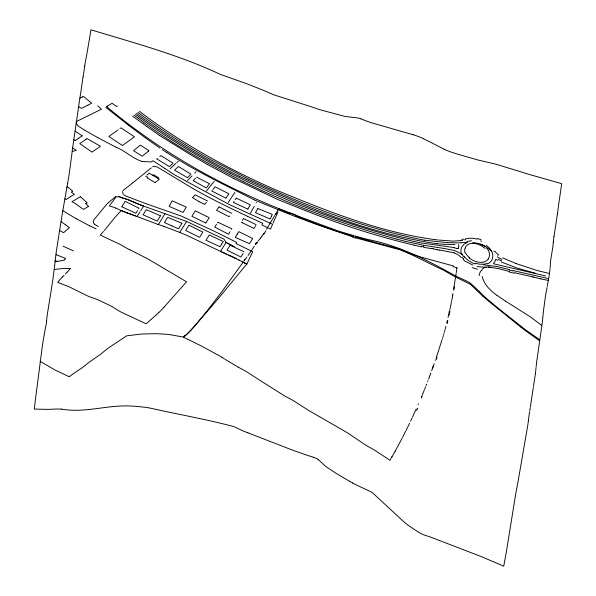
<?xml version="1.0" encoding="UTF-8"?>
<svg xmlns="http://www.w3.org/2000/svg" width="596" height="596" viewBox="0 0 596 596"><rect width="100%" height="100%" fill="white"/><g stroke="black" fill="none" stroke-linecap="round" stroke-linejoin="round"><path stroke-width="0.89" d="M458.25 248.502L458.89 245.053L458.376 244.74M46.562 321.117L46.302 323.606A11.95 1.266 -73.7 0 1 46.183 324.336L45.318 328.716A41.69 4.418 -73.7 0 0 44.387 333.693L43.21 340.696A86.979 9.223 -73.7 0 0 42.405 345.591L36.438 391.796A56.233 5.96 -73.7 0 1 35.812 396.213L34.3 409.079L45.832 409.34A72.466 53.975 9.5 0 0 51.688 409.243L55.651 409.05A48.492 36.118 9.5 0 1 61.753 409.147M553.312 242.162L553.081 244.71A45.646 4.843 -73.7 0 1 552.537 248.905L550.734 259.781A35.261 3.74 -73.7 0 0 550.518 262.143L550.078 268.401M542.829 317.489L543.477 310.814A53.118 5.632 -73.7 0 1 543.641 309.555L544.319 304.727A105.917 11.227 -73.7 0 0 544.58 302.641L545.303 297.151A40.781 4.321 -73.7 0 1 545.534 295.698L547.024 287.57M542.792 317.862L542.397 321.661A63.66 6.75 -73.7 0 1 541.838 325.915L536.877 360.371A73.8 7.822 -73.7 0 0 536.661 362.048L536.191 366.324M549.996 269.161L549.788 271.106A53.975 5.722 -73.7 0 1 549.162 275.516L548.655 278.541M535.64 371.368L535.983 368.254M536.065 367.479L536.109 367.091M76.221 122.776L77.16 121.167L101.417 109.232L97.714 105.835M535.558 372.135L535.424 373.32M528.399 420.716L528.734 417.893A64.1 6.794 -73.7 0 1 529.285 413.937L529.598 412.007M456.946 267.835L456.26 272.618M83.015 77.122L81.175 89.609A21.434 2.272 -73.7 0 1 81.086 90.54L80.095 96.753A47.188 5.006 -73.7 0 0 79.864 98.206L72.682 147.391M84.714 65.985L84.438 68.078A80.974 8.582 -73.7 0 1 83.023 77.1M452.96 293.649L452.811 294.662M530.373 406.919L533.331 387.445M553.997 236.493L557.402 214.18M530.239 407.813L530.112 408.714A91.59 9.707 -73.7 0 1 529.755 411.046M533.472 386.513L535.148 375.428A58.706 6.221 -73.7 0 0 535.424 373.32M456.126 273.504L453.66 288.993M46.548 321.17A89.072 9.439 -73.7 0 1 47.889 310.836L51.532 288.166A84.729 8.985 -73.7 0 1 51.733 286.788L52.724 280.567A80.959 8.582 -73.7 0 0 53.335 276.186L54.892 263.507A38.688 4.105 -73.7 0 0 54.944 262.531L56.397 250.946A51.569 5.468 -73.7 0 0 56.627 249.515L59.242 232.604A79.588 8.441 -73.7 0 0 59.496 231.106L62.476 212.66A92.022 9.752 -73.7 0 0 62.789 210.746L67.579 183.605M452.64 295.735L451.842 300.034M548.558 279.055L547.225 286.482M451.686 300.838L451.433 302.06M122.463 191.495L123.186 194.177M451.269 302.872L450.122 308.408M449.958 309.182L449.697 310.367M446.993 321.982L447.291 320.641M446.881 322.473L446.769 322.972M449.429 311.581L448.944 313.66M448.036 317.437L448.758 314.442M445.912 326.459L445.1 329.432M444.854 330.311L444.467 331.659M444.206 332.568L443.945 333.484M443.67 334.408L443.394 335.347M443.111 336.286L442.821 337.247M442.374 338.699L442.523 338.215M442.076 339.675L436.145 358.047M435.363 360.349L435.52 359.88M434.193 363.709L431.66 370.764M430.819 373.081L430.178 374.817M430.059 375.137L429.053 377.857M428.956 378.11L428.807 378.512M428.353 379.719L428.196 380.121M427.585 381.731L427.742 381.328M426.483 384.569L426.647 384.159M426.326 384.971L426.162 385.381M425.678 386.61L425.514 387.02M425.276 387.638L424.523 389.508M424.188 390.343L422.244 395.081M421.707 396.37L421.886 395.945M278.019 211.848L273.065 223.12M271.456 216.244L270.249 218.993L255.505 212.75L257.748 208.689M271.5 216.132L272.275 214.374L257.83 208.533M418.452 403.932L418.131 404.639M416.202 408.945L412.492 417.096M412.067 418.019L410.592 421.148M409.579 423.272L406.032 430.558M403.544 435.512L402.933 436.689M402.531 437.457L402.129 438.224M401.801 438.842L395.148 451.209M256.384 202.335L256.131 202.811M250.454 213.174L254.194 206.38M247.929 208.98L250.253 204.778L236.403 198.2M277.55 210.619L278.548 208.779L290.192 213.569M395.126 451.261L391.632 457.527M255.714 225.534L255.468 225.951M242.445 220.326L243.451 218.546L256.153 224.67M255.11 226.592L253.985 228.454L242.416 222.8M276.127 213.152L275.568 214.106M275.129 214.858L275.352 214.485M164.012 226.435L179.694 232.388L186.704 221.474M274.689 215.596L266.509 229.259M220.527 251.37L226.018 242.475L233.975 246.722M143.591 206.082L140.76 210.701M231.568 229.318L231.851 228.842L218.955 222.74L217.845 222.241L217.421 222.911M390.685 459.129L389.993 460.261L376.59 451.47A75.163 55.048 41.4 0 0 372.262 448.833L368.134 446.508A65.411 47.911 41.4 0 1 364.193 444.087L348.384 433.463A70.119 51.36 41.4 0 0 345.501 431.675L310.71 411.627A53.595 39.254 41.4 0 1 308.236 410.175L293.686 400.847A67.02 49.088 41.4 0 0 289.693 398.605L285.789 396.571A47.822 35.03 41.4 0 1 284.411 395.796L260.228 380.568A66.201 48.485 41.4 0 0 258.098 379.153L247.407 372.284A44.685 32.728 41.4 0 0 244.695 370.637L238.258 367.158M157.94 224.387L158.372 224.528L165.04 213.673M205.873 223.075L209.189 217.682L195.287 210.813L191.934 216.303L205.56 222.926M138.756 208.66L139.024 208.22L125.138 201.314L121.8 206.745M137.125 216.43L140.038 211.848M160.451 215.849L157.202 221.116L143.077 214.806M199.593 237.342L202.864 232.067L199.682 230.57M181.951 223.262L178.569 228.827L171.916 225.906M221.6 244.196L220.058 246.714L205.993 240.255L209.256 235.003L223.299 241.514L221.667 244.084M230.101 231.717L228.544 234.213L214.776 227.128L216.504 224.334M243.131 253.501L240.911 257.01L227.024 250.111L230.041 245.351M234.079 246.55L226.048 242.401L224.007 239.197L186.757 221.503M137.505 210.664L135.851 213.249L122.009 206.849M143.167 214.657L146.296 209.665L160.488 215.782M226.107 197.969L228.879 193.782L215.067 186.809L213.003 189.446M234.899 192.352L228.238 202.446M264.08 233.11L261.599 236.761M236.187 198.14L235.1 199.787M233.967 201.478L233.364 202.372L247.839 209.144M254.291 246.319L248.778 254.455M255.446 244.643L256.913 242.557M231.613 213.286L219.09 206.901M248.495 254.865L248.085 255.438M219.023 206.991L218.471 207.743M246.968 256.995L243.891 261.145M243.086 262.225L221.623 292.025L206.171 312.148M229.207 216.586L229.676 215.953M218.099 208.25L216.571 210.306L228.581 216.452M206.469 191.003L211.789 184.253A37.19 4.805 -61.8 0 1 213.07 182.704L214.18 181.46M257.919 241.186L260.452 238.258M212.265 190.377L211.759 191.011L225.988 198.163M206.007 312.349L194.713 326.094L187.576 333.522M217.547 299.475L244.39 266.919A78.948 12.076 -60.5 0 1 246.863 264.103L252.682 251.654L235.941 243.526L236.649 242.378L213.293 230.779L181.266 216.057L144.91 203.318L125.89 196.054L123.797 194.803M217.473 299.565L190.988 330.206M65.061 259.111L65.612 258.44L56.054 254.641M64.882 259.327L64.152 260.191L55.204 261.808M206.387 202.424L204.629 204.391L198.937 201.56M104.293 230.488L105.403 229.199A47.941 7.964 -59.8 0 0 107.049 227.21L114.231 218.255A58.706 9.752 -59.8 0 1 114.79 217.592L121.219 210.53L126.143 212.504M196.024 171.715L194.81 173.056M103.458 231.434L100.225 235.077L119.9 244.3A47.27 34.687 40.7 0 1 121.577 245.232L124.84 247.154A51.874 38.069 40.7 0 0 128.721 249.225L129.921 249.813M98.325 226.592L94.838 224.461M187.613 180.491L191.994 175.954M164.161 307.007L186.57 281.826L148.888 259.513A68.086 49.967 40.7 0 0 147.398 258.671L130.159 249.925M164.079 307.096L162.142 309.182A94.637 15.72 -59.8 0 1 159.005 312.349M67.288 272.007L70.626 268.416L62.215 268.572L54.147 269.526M67.072 272.238L65.381 274.011M106.706 204.279L93.892 219.79L93.296 221.056L93.512 222.77M96.15 228.931L89.869 225.891M62.535 276.864L64.04 275.359M190.355 174.792L187.509 177.668L174.539 170.143L178.45 166.507L190.936 174.188M107.094 203.884L108.33 202.722M195.436 178.152L193.208 180.715L206.246 187.904L209.531 183.762L196.494 177.124M190.854 330.34L187.308 333.775M178.279 161.24L178.256 161.27A27.826 5.431 -58.3 0 1 177.966 161.546L176.803 162.619M170.084 168.728L175.887 163.431M158.789 312.565L158.715 312.632A97.737 16.234 -59.8 0 1 157.918 313.384L156.346 314.807M187.598 333.529L187.33 333.782A60.33 9.223 -60.5 0 1 185.065 335.675L183.419 336.822M156.063 315.068L151.198 319.367M108.412 202.647L115.743 196.561M172.482 163.796L169.316 166.627L156.718 158.804L157.12 158.514M150.915 319.612L146.154 323.807L121.584 312.341A55.741 40.901 40.7 0 1 116.928 309.682L113.724 307.625A37.228 27.319 40.7 0 0 113.188 307.29A32.676 23.982 40.7 0 0 110.208 305.644L99.659 300.608A45.654 33.503 40.7 0 0 95.04 298.678L90.853 297.233A41.459 30.426 40.7 0 1 90.257 297.017A35.618 26.142 40.7 0 1 87.083 295.698L69.039 286.765A52.731 38.695 40.7 0 0 67.303 286.043L57.678 282.415L60.054 279.599A41.824 6.943 -59.8 0 1 62.535 276.849M59.488 231.159L60.084 230.652L63.556 232.693L69.456 227.679L65.62 224.826M123.074 190.541L132.684 182.89M146.921 175.097L149.179 173.22M135.128 180.916L151.317 167.856M148.225 151.302L142.213 156.204L133.579 150.699L140.321 145.104L148.97 150.699L148.329 151.22M134.83 181.162L132.789 182.808M157.061 181.08L159.303 179.277L149.276 173.25M145.573 176.192L147.979 177.511M156.554 181.489L155.303 182.473M147.294 178.062L155.139 182.592M152.822 175.209L153.5 174.673L154.543 175.306L158.804 178.01L158.171 178.502M66.871 187.278L67.445 186.824L72.809 191.189L71.282 192.128L74.366 194.274L70.537 196.643M159.803 156.51L160.883 155.653L173.138 163.215M120.928 127.827L134.465 136.827L122.456 145.536L108.859 136.469L118.105 129.824M184.872 335.824L184.663 335.973M120.347 128.252L119.952 128.535M184.373 336.181L183.516 336.762M86.733 138.853L87.091 138.607L100.448 146.258L98.273 147.778M78.724 138.183L75.275 140.656L73.889 139.717M86.591 138.95L85.444 139.702M82.166 135.925L78.828 138.108M97.647 148.195L92.075 152.122L79.789 143.621L85.302 139.792M70.373 196.755L66.268 199.436L64.927 198.878M107.049 106.215L112.115 103.294L116.466 106.431L117.375 105.984M85.921 203.556L87.21 202.819L80.43 196.755M80.326 196.814L71.952 201.739L73.599 202.565A24.808 17.656 49.3 0 1 74.478 203.057L83.567 209.39L88.484 206.358M88.037 105.082L91.642 103.212L83.559 96.478L82.628 96.902M87.858 105.172L81.473 108.353L78.605 106.691M458.138 248.659L456.812 248.271M152.665 166.791L154.319 166.336L157.299 167.022L180.275 180.879A48.365 35.455 41 0 1 182.085 181.922C202.968 195.078 225.333 205.754 247.601 216.363M82.553 96.932L79.886 98.072M467.182 242.311L461.244 242.758M465.491 239.793L464.82 239.965M72.585 151.429L76.288 150.326L72.652 147.957M486.776 267.142L485.286 267.366A8.486 5.304 20.5 0 0 481.814 270.308M462.72 240.359L460.395 240.642M460.142 240.672L453.131 241.119L439.245 240.069M461.036 242.766L457.452 242.9M119.163 196.777L121.428 197.522M118.82 196.792L118.418 196.524M456.856 242.915L447.402 242.587M118.336 196.799L116.19 196.777L109.329 205.97L111.601 206.596A29.509 22.201 21 0 1 115.728 208.086M142.086 161.456C132.647 158.566 125.041 150.602 115.594 146.996M455.024 244.665L444.795 244.33M142.161 161.464L151.123 161.97L152.993 160.734L164.757 168.377M485.39 267.224L484.876 267.202M484.734 267.194L477.165 266.613M444.527 244.315L437.553 243.764M488.497 267.127L490.821 267.313M488.645 267.135L489.659 267.209M61.753 409.139C84.669 413.244 107.101 404.87 130.047 406.01A78.732 58.646 9.5 0 1 136.342 406.375L144.374 407.202A71.244 53.066 9.5 0 1 150.416 408.141C178.003 414.429 205.933 419.159 233.282 426.46A22.439 16.718 9.5 0 1 234.943 427.094L242.393 430.625A55.733 41.511 9.5 0 0 247.884 432.793M447.186 242.579L424.568 240.218M489.837 267.224L498.666 268.684L509.319 271.441M438.157 239.965L434.402 239.562M437.337 243.742L436.793 243.682M483.647 264.848L496.662 266.479L509.64 269.668M436.585 243.66C367.576 233.334 302.06 205.985 239.361 176.252M434.208 239.54C378.475 231.889 325.617 210.582 273.959 189.126C226.532 168.132 180.677 142.928 139.442 111.318M443.461 248.331L454.167 250.387L462.831 254.417M443.007 248.271L437.658 247.474M439.431 250.067L439.982 250.149A82.151 70.887 -21.9 0 0 441.621 250.395L454.264 252.801M424.546 240.218C363.359 228.261 304.623 205.426 248.338 178.986M437.464 247.444L423.912 245.336M431.504 248.629L423.629 247.333M437.248 249.709L432.942 248.882M493.861 263.857L545.593 275.926M423.682 245.299L405.526 241.343M454.13 247.564L419.301 242.669M548.327 280.366L542.42 279.233A47.605 35.753 -2.9 0 1 540.788 278.839M419.1 242.632C353.473 227.836 290.088 203.653 230.19 173.138M548.64 278.608L513.037 270.569M514.452 272.722L532.541 276.835M421.618 246.93L414.309 245.194M414.22 245.172C377.149 236.396 340.666 224.655 305.286 210.515M540.773 278.876L533.971 277.162M535.402 273.229L517.626 268.252L501.348 262.031M405.302 241.291L396.347 239.033M549.467 273.504L537.413 270.599L516.017 263.551M354.978 236.798L367.576 240.262M355.186 236.031L356.274 236.329M353.808 236.493C331.085 230.041 308.929 221.719 286.914 213.234A36.952 27.788 18.4 0 1 285.879 212.861L254.231 199.891M354.27 235.785L338.327 231.01L301.457 217.421A77.838 58.49 17.2 0 1 299.781 216.773L295.355 214.94A59.429 44.655 17.2 0 0 290.394 213.092C224.245 188.031 160.913 152.181 106.997 106.915M422.713 257.591L453.459 265.965M367.657 239.45C398.441 245.351 426.453 259.737 453.578 274.845A56.203 41.921 33.1 0 0 455.672 275.963L466.228 280.88A37.056 27.654 32.7 0 1 469.141 282.422L470.594 283.398M367.561 239.421L356.609 236.433M367.672 240.292L400.564 249.329L443.007 270.003A64.897 48.351 33.8 0 1 444.385 270.718L454.711 276.596L470.311 284.247M396.146 238.974C343.609 224.491 292.189 205.836 243.332 181.653M413.103 134.741L370.772 122.56A38.606 28.757 9.5 0 1 369.08 122.001L360.818 118.835M421.014 257.1L409.795 253.486M119.543 196.859L121.197 197.44M124.333 198.52L122.56 197.954M124.616 198.61L121.48 197.604M124.341 198.461L127.209 199.407A40.208 30.254 21.1 0 1 128.915 200.04L135.583 202.864M124.907 198.699L127.201 199.459A39.828 29.964 20.9 0 1 128.624 199.98L132.528 201.59M355.402 237.774L399.305 249.605L407.575 252.682M122.523 197.879L121.331 197.552M157.769 224.334L135.709 216.013M158.372 224.528L161.799 225.653A76.698 57.708 21.8 0 1 164.012 226.435M313.153 457.184L309.764 456.104A83.202 61.977 9.5 0 1 308.072 455.567L292.986 450.308L247.876 432.8M135.568 215.961L133.653 215.268M135.076 215.789L133.087 215.059M143.286 205.97L186.429 221.369M143.547 206.022L141.915 205.464M352.579 236.806L317.005 224.275L295.229 215.61M143.211 205.903L141.617 205.352M129.682 213.808L127.842 213.13M129.541 213.755L130.114 213.964M127.559 213.025L127.984 213.182M129.973 213.912L133.37 215.163M127.276 212.921L127.7 213.077M130.397 214.068L130.822 214.225M126.71 212.712L127.417 212.973M131.954 214.642L132.521 214.851M127.134 212.869L126.426 212.608M126.568 212.66L125.86 212.4M141.848 205.397L140.88 205.076M68.808 376.523L55.324 370.153L40.074 361.325M480.741 240.926L481.59 241.261M141.505 205.27L140.313 204.86M125.436 212.236L121.442 210.626M140.604 204.927L139.755 204.637M515.927 263.514L502.681 257.867M57.246 261.421L55.041 260.564M139.196 204.413L140.038 204.704M181.81 223.209L167.677 217.331L164.436 222.539L171.857 225.884M63.064 246.17L73.427 250.909M305.234 210.5L278.332 199.779L260.683 191.435M139.479 204.48L138.071 203.959M138.92 204.257L135.851 203.027M137.795 203.847L136.961 203.497M472.881 265.093L464.686 260.951L463.025 259.156M169.8 206.663L183.009 212.422L186.28 207.147L172.169 200.807L169.13 206.372M115.728 208.086L121.368 210.597M179.694 232.388L186.645 235.316A80.676 60.382 30.6 0 1 189.439 236.597L221.995 252.071M136.134 203.102L135.292 202.789M132.804 201.709L133.362 201.947M135.016 202.67L134.465 202.431M133.37 201.902L134.472 202.379M254.157 199.854C224.729 184.79 194.683 170.724 166.954 152.591M225.258 253.591L234.757 257.956M228.626 255.095L230.026 255.729M226.383 254.097L224.744 253.36M230.302 255.855L232.261 256.757M224.282 253.144L224.983 253.464M242.252 222.725L241.313 222.293M223.82 252.928L224.513 253.248M224.051 253.039L222.226 252.183M444.065 149.224L433.061 143.532A86.204 64.219 9.5 0 0 431.497 142.697L423.577 138.764M198.922 237.029L185.706 230.429L188.984 225.132L199.585 230.525M222.911 252.503L221.764 251.966M247.794 216.452L262.776 223.284L261.964 224.975L270.495 229.065L272.566 224.297L229.669 204.733L186.608 181.422M233.088 257.152L233.923 257.546M234.206 257.681L235.308 258.224M247.981 178.815L211.245 159.922C185.766 145.782 161.151 130.032 137.967 112.361M207.52 200.986L195.063 194.788L193.991 196.084A21.627 2.734 -61.9 0 1 192.478 197.507M239.242 176.192C203.266 158.327 168.534 137.765 136.618 113.322M233.945 178.599L207.892 164.734M234.101 178.673L260.474 191.331M244.002 251.885L230.726 245.448M235.033 258.09L242.758 262.002M235.584 258.359L236.128 258.634M243.168 181.579C206.909 163.177 170.963 143.509 138.726 118.559M242.714 261.979L243.675 262.464M238.877 260.02L239.421 260.303M243.466 262.359L244.524 262.896M244.315 262.791L245.805 263.559M244.74 263.007L245.165 263.231M245.381 263.335L246.856 264.11L246.23 263.775M230.086 173.086C197.008 156.055 164.943 136.879 135.404 114.186M192.359 197.581L197.716 200.859A20.197 15.533 37.1 0 0 198.915 201.597M115.401 146.892L97.975 137.743M89.787 225.847L76.325 218.799M497.548 260.296L496.103 259.469M230.622 245.396L230.168 245.15M97.789 137.639L84.55 130.114M352.713 483.058L349.561 481.27M207.721 164.638L190.251 154.513M238.072 367.054L224.908 359.202M76.228 218.747L62.796 210.693M349.502 481.233L335.704 473.112L326.258 466.802A38.114 28.392 9.5 0 1 324.835 465.662L320.559 461.662A33.436 24.905 9.5 0 0 319.203 460.403L318.212 459.62M186.511 181.37L173.801 174.404L164.816 168.407M84.423 130.04L78.009 125.95L76.221 123.052M190.094 154.416L159.706 135.568M82.285 135.843L75.066 131.113M162.172 149.641L166.805 152.501M222.055 357.384L224.267 358.799M505.557 301.151L529.933 316.603L540.423 324.425M505.386 301.047L497.019 295.378M498.308 255.446L497.861 255.155M159.654 135.538L146.839 126.501M145.253 137.713L128.229 125.056M145.424 137.832L159.996 148.099M143.1 123.737L132.543 116.153M470.728 283.495L479.482 291.593M61.209 221.645L65.53 224.752M496.833 295.251C490.396 290.632 483.989 284.553 482.201 276.417M143.286 123.871L146.75 126.434M539.671 339.727L525.471 329.767L500.029 309.741M539.529 340.711L526.283 331.272A43.538 30.262 53.9 0 1 524.666 330.117L521.038 327.271M134.011 115.155L138.548 118.425M115.594 115.035L128.147 124.996M470.713 284.56L482.708 296.115M499.858 309.607L495.626 306.195M105.797 107.392L115.378 114.872M520.978 327.226L489.13 301.539M469.41 257.926L469 257.584M540.49 324.485L541.637 325.409M489.07 301.494L482.849 296.249M495.522 306.106L482.916 295.288M88.439 206.313L85.72 203.668M94.675 224.327L93.535 222.83M482.887 295.258L479.579 291.697M464.686 257.1L463.941 256.191M494.181 251.49L493.875 250.99M106.848 106.334L106.96 106.781M69.211 376.672A55.748 17.291 -51.7 0 0 70.499 375.785L75.103 372.47A64.77 20.093 -51.7 0 1 76.906 371.233A77.808 24.138 -51.7 0 1 78.046 370.488L81.496 368.239A26.38 8.18 -51.7 0 0 82.911 367.203L86.763 364.096A38.636 11.987 -51.7 0 1 90.182 361.519L100.471 354.337A40.312 12.509 -51.7 0 0 101.037 353.897L105.127 350.56A44.141 13.693 -51.7 0 1 109.955 346.939L126.68 335.824L140.954 334.088A52.53 32.08 -25.8 0 1 144.038 333.946L155.027 333.715A46.846 28.608 -25.8 0 1 156.793 333.723L165.919 334.229A74.82 45.698 -25.8 0 1 170.165 334.699L183.143 337.016L203.005 346.82A91.546 67.05 41.4 0 1 204.674 347.766L215.99 353.972A55.272 40.483 41.4 0 1 222.062 357.369M501.757 260.944A21.121 11.607 21.5 0 1 498.278 259.394M454.137 247.809A15.518 10.557 23.7 0 1 456.752 248.517M463.755 239.16A20.42 8.754 8.5 0 1 461.758 239.443M464.94 239.152A19.698 12.36 25.7 0 1 477.061 239.078M477.344 238.624A19.75 13.611 24.6 0 1 481.091 239.771M480.488 244.174A19.586 10.013 22.4 0 1 491.588 251.333M498.345 254.596A10.609 6.631 29.6 0 1 494.978 251.363M501.839 259.416A33.972 29.979 14.6 0 1 497.228 256.801M461.624 254.499A16.137 11.443 20.2 0 1 467.085 242.512M532.489 276.939A60.069 41.146 0.5 0 1 533.919 277.267M514.266 273.206A68.786 53.513 -1.5 0 1 509.088 271.91M486.731 267.068A10.586 6.712 21 0 1 488.474 267.038M477.508 269.198A19.452 11.957 27.6 0 1 472.285 267.485M463.591 258.731A18.349 14.669 4.8 0 1 462.034 257.196M454.234 253.009A10.594 6.861 25 0 1 461.185 257.584M439.416 250.119A81.078 69.754 -21.5 0 1 437.233 249.754M431.698 248.294A58.676 33.093 -1 0 1 433.15 248.554M423.838 246.722A65.545 55.003 -11.6 0 1 421.834 246.327M512.888 270.927A73.897 57.499 -1.6 0 1 509.468 270.018M479.102 275.65A24.563 15.31 18.5 0 1 481.456 270.375M475.124 263.961A15.965 9.461 26.4 0 1 464.642 257.114M487.021 263.484A16.748 11.041 24.1 0 1 475.236 263.186M463.42 256.384A16.003 12.397 9.5 0 1 462.377 254.522M486.224 245.343A16.152 11.421 19.4 0 1 491.715 260.176L491.357 260.825A16.777 10.959 23 0 1 487.55 263.819M466.698 241.864A16.166 9.931 22.3 0 1 471.682 240.814M472.568 242.639A16.211 9.335 18.5 0 1 485.092 246.2M482.723 262.225A12.792 8.269 25.4 0 1 469.32 257.979M469.208 257.457A12.792 8.456 22.5 0 1 465.64 252.95M465.096 252.95A12.754 8.463 23.7 0 1 465.163 247.988M465.29 248.04A12.777 8.158 27.8 0 1 473.068 243.347A12.777 8.158 27.8 0 1 485.025 248.42M486.321 247.698A12.747 9.484 19.1 0 1 488.139 258.977M488.228 259.029A12.777 8.329 27 0 1 487.789 259.625A12.799 8.329 25.6 0 1 483.021 262.136M495.604 259.536A19.765 12.874 19.2 0 1 493.533 263.425M290.371 213.077A56.344 39.992 20.9 0 1 295.46 215.156M355.313 238.013A76.832 62.491 12 0 1 352.482 237.037M409.728 253.62A83.053 66.789 4.3 0 1 407.508 252.816M422.653 257.748A65.344 51.74 3.9 0 1 420.947 257.248M453.116 266.65A44.842 30.485 4.4 0 1 456.64 267.708M456.856 267.522A61.164 7.703 -71.8 0 1 456.76 268.274M187.196 334.013A60.3 9.484 -61.6 0 1 184.976 335.846M244.04 260.266A98.705 8.612 -60.8 0 1 244.829 259.23M255.453 243.861A70.991 5.58 -61.8 0 1 256.563 242.311M256.377 243.734A35.939 2.928 -62.2 0 1 257.435 242.222M261.719 236.47A39.753 3.807 -64.9 0 1 260.556 238.02M265.995 230.831A86.226 9.879 -66.9 0 1 263.834 234.168M276.231 213.577A51.733 4.612 -67.2 0 1 275.583 214.672M277.349 211.2A36.2 2.92 -66.5 0 1 276.581 212.563M453.802 290.312A77.331 4.574 -75.3 0 1 454.457 286.4M452.692 294.96A54.311 5.208 -70.7 0 1 452.513 296.056M449.317 311.179A100.813 10.102 -68.6 0 1 449.034 312.408M449.064 315.128A63.005 2.123 -73.6 0 1 449.958 311.581M447.782 320.603A63.236 4.865 -68.5 0 1 447.164 323.613M437.024 357.302A95.099 6.474 -66.4 0 1 436.227 359.671M433.136 366.384A60.345 0.648 -70.7 0 1 432.294 368.715M417.774 408.238A79.506 3.934 -71 0 1 416.597 410.376M422.057 396.265A70.037 0.693 -65 0 1 421.283 398.135M405.585 431.333A83.298 6.184 -68.7 0 1 403.663 435.162M391.9 456.789A55.227 4.515 -66.6 0 1 390.946 458.428M67.586 183.568A74.269 7.875 -73.7 0 0 68.868 176.014L69.278 173.265A99.569 10.557 -73.7 0 0 69.576 171.104L71.662 155.616A93.661 9.931 -73.7 0 0 71.863 153.992L72.123 151.63A78.277 8.299 -73.7 0 1 72.682 147.391M84.714 65.977A33.175 3.516 -73.7 0 1 85.049 63.697L86.539 55.86A59.295 6.288 -73.7 0 0 86.845 54.214L90.979 29.8C134.495 43.046 178.673 54.81 219.984 74.224A35.872 26.723 9.5 0 0 221.637 74.858L246.737 83.716L264.274 90.696A64.241 47.851 9.5 0 1 265.913 91.367L272.923 94.444A32.296 24.056 9.5 0 0 274.577 95.069L313.004 107.332A63.996 47.673 9.5 0 1 314.681 107.913L318.018 109.113A41.757 31.111 9.5 0 0 319.709 109.671L345.091 116.451L353.964 117.509A25.181 18.759 9.5 0 1 360.848 118.746M352.713 483.058A71.527 53.282 9.5 0 0 356.252 484.891L372.038 492.341L403.678 521.664A73.405 54.683 9.5 0 0 410.398 526.789L417.856 531.751A33.428 24.905 9.5 0 0 419.13 532.556A23.661 17.627 9.5 0 0 424.181 534.97L428.122 536.273A55.756 41.534 9.5 0 1 433.128 538.084L481.054 556.493L503.747 566.2L506.451 551.307A96.485 10.229 -73.7 0 0 507.01 547.873L515.443 495.589A90.704 9.618 -73.7 0 1 516.389 490.292L517.782 482.991A91.315 9.678 -73.7 0 0 518.356 479.81L527.482 427.012A79.044 8.381 -73.7 0 0 528.406 420.687M313.138 457.229A16.502 12.293 9.5 0 1 318.286 459.553M557.402 214.173A81.466 8.635 -73.7 0 0 557.826 211.118L558.333 207.013A97.543 10.341 -73.7 0 1 558.497 205.747L561.7 183.665L530.172 174.717L496.684 164.414A55.458 41.31 9.5 0 0 494.36 163.826L477.992 160.004A65.612 48.872 9.5 0 1 475.697 159.356L459.106 154.573A83.269 62.029 9.5 0 1 457.393 154.081L451.746 152.271A63.541 47.337 9.5 0 1 444.057 149.238M553.304 242.185A79.156 8.389 -73.7 0 1 553.989 236.5M413.125 134.703A61.358 45.706 9.5 0 1 423.592 138.749M237.245 234.176L235.308 237.417L249.456 243.667L252.682 238.512L238.787 231.62L237.245 234.176"/></g></svg>
